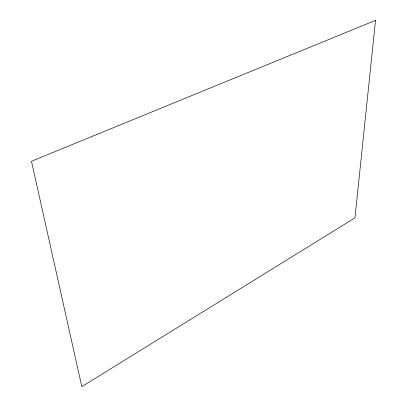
<?xml version="1.0" encoding="UTF-8"?>
<svg xmlns="http://www.w3.org/2000/svg" width="407" height="407" viewBox="0 0 407 407"><rect width="100%" height="100%" fill="white"/><g stroke="black" fill="none" stroke-linecap="round" stroke-linejoin="round"><path stroke-width="0.61" d="M375.534 20.35L354.97 217.857L81.817 386.65L31.466 161.264L375.534 20.35"/></g></svg>
